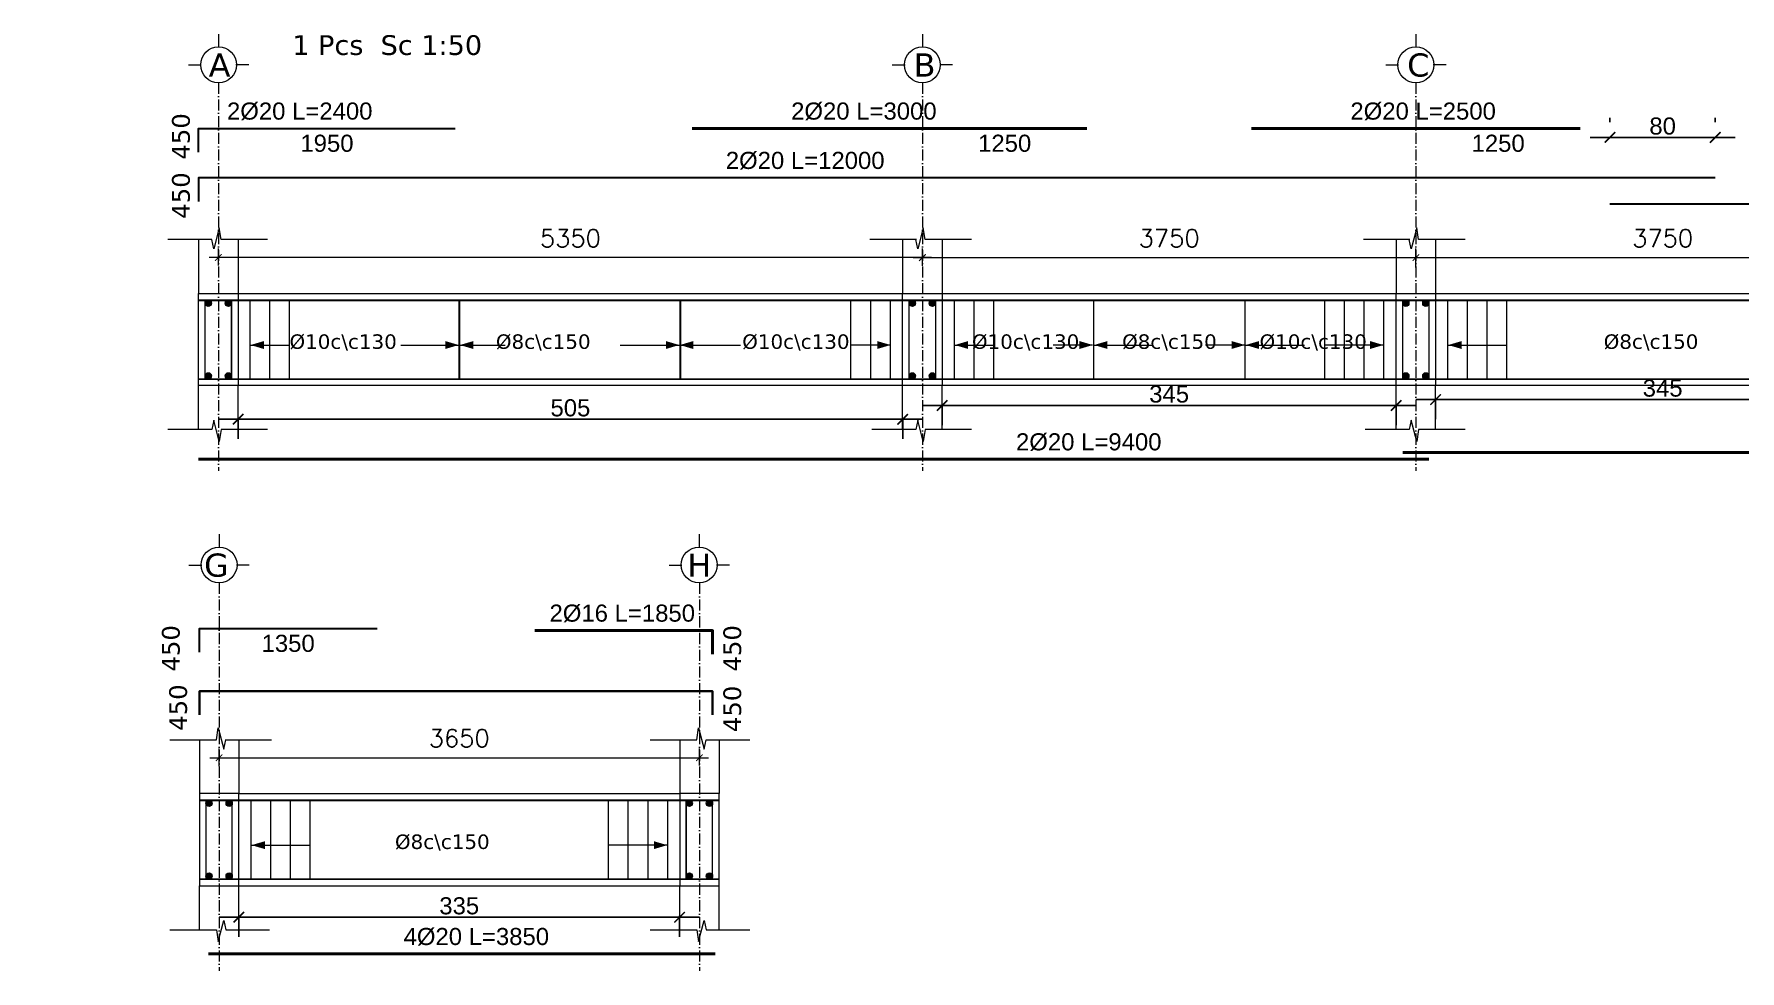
# Model space of a CAD drawing. Header units: inches. Extents: x -26151 to 62940, y -10194 to 246332.
# Drawn here: x -26151 to -24855, y 120388 to 121101 of the extents above; entities that cross this region are included whole.
import ezdxf

# ---------------------------------------------------------------- set-up
doc = ezdxf.new("R2010")
doc.units = ezdxf.units.IN
doc.header["$LTSCALE"] = 0.7
doc.header["$MEASUREMENT"] = 0
doc.linetypes.add('ACAD_ISO10W100', pattern=[18, 12, -3, 0, -3])
doc.layers.get('0').update_dxf_attribs({"lineweight": 13})
doc.layers.get('Defpoints').update_dxf_attribs({"lineweight": 5})
for name, color, linetype, lineweight in [('axis', 254, 'ACAD_ISO10W100', 9), ('BEAM FRAME', 5, 'Continuous', 18), ('COLUMN', 4, 'Continuous', 20), ('elevline', 30, 'Continuous', 20), ('FRAME 070', 5, 'Continuous', 60), ('hach', 9, 'Continuous', 9), ('hatch', 9, 'Continuous', 9), ('renforcment', 141, 'Continuous', 40), ('tex', 3, 'Continuous', 25), ('TEXT', 3, 'Continuous', 25), ('top rein. extension', 50, 'Continuous', 20), ('top renforcment', 7, 'Continuous', 40)]:
    doc.layers.add(name, color=color, linetype=linetype, lineweight=lineweight)
doc.styles.add('100', font='romans.shx', dxfattribs={"height": 13.5})
doc.styles.add('romanc', font='verdana.ttf', dxfattribs={"height": 250})
doc.styles.get("Standard").update_dxf_attribs({"font": 'arial.ttf', "height": 13})
doc.dimstyles.new('100', dxfattribs={"dimtxt": 13.5, "dimasz": 5, "dimexe": 7, "dimexo": 7, "dimgap": 8, "dimtad": 1, "dimdec": 0, "dimlfac": 10, "dimzin": 4, "dimdsep": 46, "dimtxsty": '100', "dimblk": 'ARCHTICK', "dimcen": 0.09, "dimdle": 7, "dimclrd": 1, "dimclre": 8, "dimclrt": 2, "dimadec": 0, "dimazin": 1, "dimtfac": 1, "dimtdec": 0, "dimtix": 1, "dimtofl": 0, "dimtmove": 0, "dimatfit": 3, "dimldrblk": 'ARCHTICK', "dimfxl": 0, "dimtolj": 1, "dimtzin": 0, "dimlwd": -1, "dimlwe": -1, "dimarcsym": 0})
doc.dimstyles.get("Standard").update_dxf_attribs({"dimtxt": 13, "dimasz": 5, "dimexe": 0.18, "dimexo": 0.0625, "dimgap": 6, "dimtad": 1, "dimdec": 0, "dimlfac": 10, "dimzin": 0, "dimdsep": 46, "dimtxsty": 'Standard', "dimblk": 'ARCHTICK', "dimcen": 0.09, "dimse1": 1, "dimse2": 1, "dimclrd": 1, "dimclre": 7, "dimclrt": 3, "dimadec": 0, "dimazin": 0, "dimtfac": 1, "dimtdec": 0, "dimtix": 1, "dimtofl": 0, "dimtmove": 0, "dimatfit": 3, "dimldrblk": 'ARCHTICK', "dimfxl": 0, "dimtolj": 1, "dimtzin": 0, "dimarcsym": 0})
doc.dimstyles.new('STANDARD$0', dxfattribs={"dimscale": 0, "dimtxt": 50, "dimasz": 8, "dimexe": 15, "dimexo": 0.0625, "dimgap": 2, "dimtad": 1, "dimdec": 0, "dimzin": 0, "dimdsep": 46, "dimtxsty": 'Standard', "dimblk1": 'ARCHTICK', "dimblk2": 'ARCHTICK', "dimsah": 1, "dimcen": 0.09, "dimdle": 15, "dimclrd": 3, "dimclre": 3, "dimclrt": 3, "dimazin": 0, "dimtfac": 1, "dimtdec": 0, "dimtofl": 0, "dimtmove": 1, "dimatfit": 3, "dimldrblk": 'ARCHTICK', "dimfxl": 0, "dimtolj": 1, "dimtzin": 0, "dimarcsym": 0})

# ---------------------------------------------------------------- blocks, each defined once
blk = doc.blocks.new('*D1698')
at = {"layer": 'Defpoints', "color": 0, "lineweight": 30, "transparency": 16777216}
for p in [(-25711.2, 120981.3, -167.8), (-24511.2, 120991.3), (-24511.2, 120981.3, 33.7)]:
    blk.add_point(p, dxfattribs=at)
at = {"layer": 'TEXT', "color": 3, "transparency": 16777216, "insert": (-25565.3, 121004.3), "char_height": 13, "attachment_point": 5}
blk.add_mtext('\\A1;2%%C20 L=12000', dxfattribs=at)
blk = doc.blocks.new('_ArchTick')
at = {"color": 0, "linetype": 'ByBlock', "lineweight": 0, "const_width": 0.15}
blk.add_lwpolyline([(-0.5, -0.5), (0.5, 0.5)], dxfattribs=at)
blk = doc.blocks.new('*D1699')
at = {"color": 1, "transparency": 16777216}
blk.add_line((-25469.2, 120930.7), (-26018.2, 120930.7), dxfattribs=at)
at = {"color": 8, "transparency": 16777216}
for p, q in [((-26011.2, 120924.7), (-26011.2, 120937.7)), ((-25476.2, 120924.3), (-25476.2, 120937.7))]:
    blk.add_line(p, q, dxfattribs=at)
at = {"layer": 'Defpoints', "color": 0, "lineweight": 30, "transparency": 16777216}
for p in [(-26011.2, 120930.7), (-26011.2, 120917.7), (-25476.2, 120917.3)]:
    blk.add_point(p, dxfattribs=at)
at = {"color": 1, "transparency": 16777216, "xscale": 5, "yscale": 5, "zscale": 5, "rotation": 180}
blk.add_blockref('_ArchTick', (-26011.2, 120930.7), dxfattribs=at)
at = {"color": 1, "transparency": 16777216, "xscale": 5, "yscale": 5, "zscale": 5}
blk.add_blockref('_ArchTick', (-25476.2, 120930.7), dxfattribs=at)
at = {"color": 2, "lineweight": 30, "transparency": 16777216, "insert": (-25743.7, 120945.4), "char_height": 13.5, "attachment_point": 5, "style": '100'}
blk.add_mtext('\\A1;5350', dxfattribs=at)
blk = doc.blocks.new('*D1700')
at = {"color": 1, "transparency": 16777216}
blk.add_line((-25108.2, 120930.7), (-24719.2, 120930.7), dxfattribs=at)
at = {"color": 8, "transparency": 16777216}
for p, q in [((-25101.2, 120924.1), (-25101.2, 120937.7)), ((-24726.2, 120921.8), (-24726.2, 120937.7))]:
    blk.add_line(p, q, dxfattribs=at)
at = {"layer": 'Defpoints', "color": 0, "lineweight": 30, "transparency": 16777216}
for p in [(-24726.2, 120930.7), (-25101.2, 120917.1), (-24726.2, 120914.8)]:
    blk.add_point(p, dxfattribs=at)
at = {"color": 1, "transparency": 16777216, "xscale": 5, "yscale": 5, "zscale": 5, "rotation": 180}
blk.add_blockref('_ArchTick', (-25101.2, 120930.7), dxfattribs=at)
at = {"color": 1, "transparency": 16777216, "xscale": 5, "yscale": 5, "zscale": 5}
blk.add_blockref('_ArchTick', (-24726.2, 120930.7), dxfattribs=at)
at = {"color": 2, "lineweight": 30, "transparency": 16777216, "insert": (-24913.7, 120945.4), "char_height": 13.5, "attachment_point": 5, "style": '100'}
blk.add_mtext('\\A1;3750', dxfattribs=at)
blk = doc.blocks.new('*D1701')
at = {"layer": 'Defpoints', "color": 0, "lineweight": 30, "transparency": 16777216}
for p in [(-25111.2, 120782.5, -37100.9), (-25111.2, 120782.5), (-24316.2, 120782.5, -13652.7)]:
    blk.add_point(p, dxfattribs=at)
at = {"layer": 'TEXT', "color": 3, "transparency": 16777216, "insert": (-24573.9, 120795.5), "char_height": 13, "attachment_point": 5}
blk.add_mtext('\\A1;4%%C20 L=8050', dxfattribs=at)
blk = doc.blocks.new('*D1702')
at = {"layer": 'Defpoints', "color": 0, "lineweight": 30, "transparency": 16777216}
for p in [(-26026.2, 120777.4, -37100.9), (-26026.2, 120777.4), (-25091.2, 120777.4, -13652.7)]:
    blk.add_point(p, dxfattribs=at)
at = {"layer": 'TEXT', "color": 3, "transparency": 16777216, "insert": (-25349.8, 120790.4), "char_height": 13, "attachment_point": 5}
blk.add_mtext('\\A1;2%%C20 L=9400', dxfattribs=at)
blk = doc.blocks.new('*D1703')
at = {"color": 1, "transparency": 16777216}
blk.add_line((-25483.2, 120930.7), (-25094.2, 120930.7), dxfattribs=at)
at = {"color": 8, "transparency": 16777216}
for p, q in [((-25476.2, 120924.3), (-25476.2, 120937.7)), ((-25101.2, 120923.1), (-25101.2, 120937.7))]:
    blk.add_line(p, q, dxfattribs=at)
at = {"layer": 'Defpoints', "color": 0, "lineweight": 30, "transparency": 16777216}
for p in [(-25101.2, 120930.7), (-25476.2, 120917.3), (-25101.2, 120916.1)]:
    blk.add_point(p, dxfattribs=at)
at = {"color": 1, "transparency": 16777216, "xscale": 5, "yscale": 5, "zscale": 5, "rotation": 180}
blk.add_blockref('_ArchTick', (-25476.2, 120930.7), dxfattribs=at)
at = {"color": 1, "transparency": 16777216, "xscale": 5, "yscale": 5, "zscale": 5}
blk.add_blockref('_ArchTick', (-25101.2, 120930.7), dxfattribs=at)
at = {"color": 2, "lineweight": 30, "transparency": 16777216, "insert": (-25288.7, 120945.4), "char_height": 13.5, "attachment_point": 5, "style": '100'}
blk.add_mtext('\\A1;3750', dxfattribs=at)
blk = doc.blocks.new('*D1704')
at = {"layer": 'Defpoints', "color": 0, "lineweight": 30, "transparency": 16777216}
for p in [(-25226.2, 121028.8, -203.1), (-25226.2, 121028.8), (-24976.2, 121028.8, -189.9)]:
    blk.add_point(p, dxfattribs=at)
at = {"layer": 'TEXT', "color": 3, "transparency": 16777216, "insert": (-25095.7, 121041.8), "char_height": 13, "attachment_point": 5}
blk.add_mtext('\\A1;2%%C20 L=2500', dxfattribs=at)
blk = doc.blocks.new('*D1705')
at = {"layer": 'Defpoints', "color": 0, "lineweight": 30, "transparency": 16777216}
for p in [(-25101.2, 121027.2), (-24976.2, 121027.2), (-24976.2, 121004.9)]:
    blk.add_point(p, dxfattribs=at)
at = {"layer": 'TEXT', "color": 3, "transparency": 16777216, "insert": (-25038.7, 121017.5), "char_height": 13, "attachment_point": 5}
blk.add_mtext('\\A1;1250', dxfattribs=at)
blk = doc.blocks.new('*D1710')
at = {"layer": 'Defpoints', "color": 0, "lineweight": 30, "transparency": 16777216}
for p in [(-25651.2, 121028.8, -203.1), (-25651.2, 121028.8), (-25351.2, 121028.8, -189.9)]:
    blk.add_point(p, dxfattribs=at)
at = {"layer": 'TEXT', "color": 3, "transparency": 16777216, "insert": (-25520.7, 121041.8), "char_height": 13, "attachment_point": 5}
blk.add_mtext('\\A1;2%%C20 L=3000', dxfattribs=at)
blk = doc.blocks.new('*D1711')
at = {"layer": 'Defpoints', "color": 0, "lineweight": 30, "transparency": 16777216}
for p in [(-25476.2, 121027.2), (-25351.2, 121027.2), (-25351.2, 121004.9)]:
    blk.add_point(p, dxfattribs=at)
at = {"layer": 'TEXT', "color": 3, "transparency": 16777216, "insert": (-25413.7, 121017.5), "char_height": 13, "attachment_point": 5}
blk.add_mtext('\\A1;1250', dxfattribs=at)
blk = doc.blocks.new('*D1712')
at = {"layer": 'Defpoints', "color": 0, "lineweight": 30, "transparency": 16777216}
for p in [(-26151.2, 121028.8, -203.1), (-26151.2, 121028.8), (-25831.2, 121028.8, -189.9)]:
    blk.add_point(p, dxfattribs=at)
at = {"layer": 'TEXT', "color": 3, "transparency": 16777216, "insert": (-25949.4, 121041.8), "char_height": 13, "attachment_point": 5}
blk.add_mtext('\\A1;2%%C20 L=2400', dxfattribs=at)
blk = doc.blocks.new('*D1713')
at = {"layer": 'Defpoints', "color": 0, "lineweight": 30, "transparency": 16777216}
for p in [(-26026.2, 121027.2), (-25831.2, 121027.2), (-25831.2, 121004.9)]:
    blk.add_point(p, dxfattribs=at)
at = {"layer": 'TEXT', "color": 3, "transparency": 16777216, "insert": (-25928.7, 121017.5), "char_height": 13, "attachment_point": 5}
blk.add_mtext('\\A1;1950', dxfattribs=at)
blk = doc.blocks.new('*D1720')
at = {"layer": 'Defpoints', "color": 0, "linetype": 'ByBlock', "lineweight": 30, "transparency": 16777216}
for p in [(-25086.2, 120833.4), (-24741.2, 120833.4), (-25086.2, 120822.8)]:
    blk.add_point(p, dxfattribs=at)
at = {"layer": 'hach', "color": 3, "lineweight": -2, "transparency": 16777216}
for p, q in [((-25086.2, 120823.8), (-25086.2, 120807.8)), ((-24741.2, 120823.8), (-24741.2, 120807.8)), ((-24726.2, 120822.8), (-25101.2, 120822.8))]:
    blk.add_line(p, q, dxfattribs=at)
at = {"layer": 'hach', "color": 3, "linetype": 'ByBlock', "lineweight": -2, "transparency": 16777216, "xscale": 8, "yscale": 8, "zscale": 8, "rotation": 180}
blk.add_blockref('_ArchTick', (-25086.2, 120822.8), dxfattribs=at)
at = {"layer": 'hach', "color": 3, "linetype": 'ByBlock', "lineweight": -2, "transparency": 16777216, "xscale": 8, "yscale": 8, "zscale": 8}
blk.add_blockref('_ArchTick', (-24741.2, 120822.8), dxfattribs=at)
at = {"layer": 'hach', "color": 3, "linetype": 'ByBlock', "lineweight": 30, "transparency": 16777216, "insert": (-24913.7, 120831.4), "char_height": 13, "attachment_point": 5}
blk.add_mtext('\\A1;345', dxfattribs=at)
blk = doc.blocks.new('*D1721')
at = {"layer": 'Defpoints', "color": 0, "linetype": 'ByBlock', "lineweight": 30, "transparency": 16777216}
for p in [(-25461.2, 120833.4), (-25116.2, 120833.4), (-25461.2, 120818.3)]:
    blk.add_point(p, dxfattribs=at)
at = {"layer": 'hach', "color": 3, "lineweight": -2, "transparency": 16777216}
for p, q in [((-25101.2, 120818.3), (-25476.2, 120818.3)), ((-25461.2, 120819.3), (-25461.2, 120803.3)), ((-25116.2, 120819.3), (-25116.2, 120803.3))]:
    blk.add_line(p, q, dxfattribs=at)
at = {"layer": 'hach', "color": 3, "linetype": 'ByBlock', "lineweight": -2, "transparency": 16777216, "xscale": 8, "yscale": 8, "zscale": 8, "rotation": 180}
blk.add_blockref('_ArchTick', (-25461.2, 120818.3), dxfattribs=at)
at = {"layer": 'hach', "color": 3, "linetype": 'ByBlock', "lineweight": -2, "transparency": 16777216, "xscale": 8, "yscale": 8, "zscale": 8}
blk.add_blockref('_ArchTick', (-25116.2, 120818.3), dxfattribs=at)
at = {"layer": 'hach', "color": 3, "linetype": 'ByBlock', "lineweight": 30, "transparency": 16777216, "insert": (-25288.7, 120826.9), "char_height": 13, "attachment_point": 5}
blk.add_mtext('\\A1;345', dxfattribs=at)
blk = doc.blocks.new('*D1722')
at = {"layer": 'Defpoints', "color": 0, "linetype": 'ByBlock', "lineweight": 30, "transparency": 16777216}
for p in [(-25996.2, 120833.4), (-25491.2, 120833.4), (-25996.2, 120807.8)]:
    blk.add_point(p, dxfattribs=at)
at = {"layer": 'hach', "color": 3, "lineweight": -2, "transparency": 16777216}
for p, q in [((-25476.2, 120807.8), (-26011.2, 120807.8)), ((-25996.2, 120808.8), (-25996.2, 120792.8)), ((-25491.2, 120808.8), (-25491.2, 120792.8))]:
    blk.add_line(p, q, dxfattribs=at)
at = {"layer": 'hach', "color": 3, "linetype": 'ByBlock', "lineweight": -2, "transparency": 16777216, "xscale": 8, "yscale": 8, "zscale": 8, "rotation": 180}
blk.add_blockref('_ArchTick', (-25996.2, 120807.8), dxfattribs=at)
at = {"layer": 'hach', "color": 3, "linetype": 'ByBlock', "lineweight": -2, "transparency": 16777216, "xscale": 8, "yscale": 8, "zscale": 8}
blk.add_blockref('_ArchTick', (-25491.2, 120807.8), dxfattribs=at)
at = {"layer": 'hach', "color": 3, "linetype": 'ByBlock', "lineweight": 30, "transparency": 16777216, "insert": (-25743.7, 120816.4), "char_height": 13, "attachment_point": 5}
blk.add_mtext('\\A1;505', dxfattribs=at)
blk = doc.blocks.new('*D1723')
at = {"layer": 'Defpoints', "color": 0, "linetype": 'ByBlock', "lineweight": 30, "transparency": 16777216}
for p in [(-24873.7, 121022), (-24953.7, 120991.3, -217.9), (-24873.7, 120991.3, -217.9)]:
    blk.add_point(p, dxfattribs=at)
at = {"layer": 'hach', "color": 3, "lineweight": -2, "transparency": 16777216}
for p, q in [((-24953.7, 121033.7), (-24953.7, 121037)), ((-24873.7, 121033.7), (-24873.7, 121037)), ((-24968.7, 121022), (-24858.7, 121022))]:
    blk.add_line(p, q, dxfattribs=at)
at = {"layer": 'hach', "color": 3, "linetype": 'ByBlock', "lineweight": -2, "transparency": 16777216, "xscale": 8, "yscale": 8, "zscale": 8, "rotation": 180}
blk.add_blockref('_ArchTick', (-24953.7, 121022), dxfattribs=at)
at = {"layer": 'hach', "color": 3, "linetype": 'ByBlock', "lineweight": -2, "transparency": 16777216, "xscale": 8, "yscale": 8, "zscale": 8}
blk.add_blockref('_ArchTick', (-24873.7, 121022), dxfattribs=at)
at = {"layer": 'hach', "color": 3, "linetype": 'ByBlock', "lineweight": 30, "transparency": 16777216, "insert": (-24913.7, 121030.6), "char_height": 13, "attachment_point": 5}
blk.add_mtext('\\A1;80', dxfattribs=at)
blk = doc.blocks.new('*D1714')
at = {"layer": 'Defpoints', "color": 0, "lineweight": 30, "transparency": 16777216}
for p in [(-24910.4, 120971.3, 24.9), (-24910.4, 120971.3), (-24193.5, 120971.3, -167.8)]:
    blk.add_point(p, dxfattribs=at)
at = {"layer": 'TEXT', "color": 3, "transparency": 16777216, "insert": (-24601, 120984.3), "char_height": 13, "attachment_point": 5}
blk.add_mtext('\\A1;2%%C20 L=7170', dxfattribs=at)
blk = doc.blocks.new('*D1715')
at = {"color": 8, "transparency": 16777216}
for p, q in [((-26010.7, 120544.2), (-26010.7, 120557.5)), ((-25645.7, 120544.5), (-25645.7, 120557.5))]:
    blk.add_line(p, q, dxfattribs=at)
at = {"color": 1, "transparency": 16777216}
blk.add_line((-26017.7, 120550.5), (-25638.7, 120550.5), dxfattribs=at)
at = {"layer": 'Defpoints', "color": 0, "lineweight": 30, "transparency": 16777216}
for p in [(-25645.7, 120550.5), (-26010.7, 120537.2), (-25645.7, 120537.5)]:
    blk.add_point(p, dxfattribs=at)
at = {"color": 1, "transparency": 16777216, "xscale": 5, "yscale": 5, "zscale": 5, "rotation": 180}
blk.add_blockref('_ArchTick', (-26010.7, 120550.5), dxfattribs=at)
at = {"color": 1, "transparency": 16777216, "xscale": 5, "yscale": 5, "zscale": 5}
blk.add_blockref('_ArchTick', (-25645.7, 120550.5), dxfattribs=at)
at = {"color": 2, "lineweight": 30, "transparency": 16777216, "insert": (-25828.2, 120565.3), "char_height": 13.5, "attachment_point": 5, "style": '100'}
blk.add_mtext('\\A1;3650', dxfattribs=at)
blk = doc.blocks.new('*D1716')
at = {"layer": 'Defpoints', "color": 0, "lineweight": 30, "transparency": 16777216}
for p in [(-26025.7, 120648.7), (-25890.7, 120647.1, 217.9), (-25890.7, 120624.7)]:
    blk.add_point(p, dxfattribs=at)
at = {"layer": 'TEXT', "color": 3, "transparency": 16777216, "insert": (-25958.2, 120637.4), "char_height": 13, "attachment_point": 5}
blk.add_mtext('\\A1;1350', dxfattribs=at)
blk = doc.blocks.new('*D1717')
at = {"layer": 'Defpoints', "color": 0, "lineweight": 30, "transparency": 16777216}
for p in [(-26018.7, 120401.4, -13652.7), (-25633.7, 120401.4, -36883), (-25633.7, 120401.4)]:
    blk.add_point(p, dxfattribs=at)
at = {"layer": 'TEXT', "color": 3, "transparency": 16777216, "insert": (-25815.2, 120414.4), "char_height": 13, "attachment_point": 5}
blk.add_mtext('\\A1;4%%C20 L=3850', dxfattribs=at)
blk = doc.blocks.new('*D1718')
at = {"layer": 'Defpoints', "color": 0, "lineweight": 30, "transparency": 16777216}
for p in [(-25770.7, 120647.2, -199.4), (-25770.7, 120647.2), (-25585.7, 120647.2, -0.6)]:
    blk.add_point(p, dxfattribs=at)
at = {"layer": 'TEXT', "color": 3, "transparency": 16777216, "insert": (-25704.3, 120660.2), "char_height": 13, "attachment_point": 5}
blk.add_mtext('\\A1;2%%C16 L=1850', dxfattribs=at)
blk = doc.blocks.new('*D1724')
at = {"layer": 'Defpoints', "color": 0, "linetype": 'ByBlock', "lineweight": 30, "transparency": 16777216}
for p in [(-25995.7, 120453.2), (-25660.7, 120453.2), (-25995.7, 120429.3)]:
    blk.add_point(p, dxfattribs=at)
at = {"layer": 'hach', "color": 3, "lineweight": -2, "transparency": 16777216}
for p, q in [((-25645.7, 120429.3), (-26010.7, 120429.3)), ((-25995.7, 120430.3), (-25995.7, 120414.3)), ((-25660.7, 120430.3), (-25660.7, 120414.3))]:
    blk.add_line(p, q, dxfattribs=at)
at = {"layer": 'hach', "color": 3, "linetype": 'ByBlock', "lineweight": -2, "transparency": 16777216, "xscale": 8, "yscale": 8, "zscale": 8, "rotation": 180}
blk.add_blockref('_ArchTick', (-25995.7, 120429.3), dxfattribs=at)
at = {"layer": 'hach', "color": 3, "linetype": 'ByBlock', "lineweight": -2, "transparency": 16777216, "xscale": 8, "yscale": 8, "zscale": 8}
blk.add_blockref('_ArchTick', (-25660.7, 120429.3), dxfattribs=at)
at = {"layer": 'hach', "color": 3, "linetype": 'ByBlock', "lineweight": 30, "transparency": 16777216, "insert": (-25828.2, 120437.9), "char_height": 13, "attachment_point": 5}
blk.add_mtext('\\A1;335', dxfattribs=at)

msp = doc.modelspace()

# ---------------------------------------------------------------- hatches: boundary and pattern name
at = {"layer": 'elevline'}
for points in [[(-26016.49, 120896, 1), (-26021.25, 120896, 1)], [(-26006, 120896, -1), (-26001.25, 120896, -1)], [(-25481.49, 120896, 1), (-25486.25, 120896, 1)], [(-25471, 120896, -1), (-25466.25, 120896, -1)], [(-25106.49, 120896, 1), (-25111.25, 120896, 1)], [(-25096, 120896, -1), (-25091.25, 120896, -1)], [(-26016.49, 120840.76, -1), (-26021.25, 120840.76, -1)], [(-26006, 120840.76, 1), (-26001.25, 120840.76, 1)], [(-25481.49, 120840.76, -1), (-25486.25, 120840.76, -1)], [(-25471, 120840.76, 1), (-25466.25, 120840.76, 1)], [(-25106.49, 120840.76, -1), (-25111.25, 120840.76, -1)], [(-25096, 120840.76, 1), (-25091.25, 120840.76, 1)], [(-26015.9, 120515.86, 1), (-26020.66, 120515.86, 1)], [(-26005.42, 120515.86, -1), (-26000.66, 120515.86, -1)], [(-25650.9, 120515.86, 1), (-25655.66, 120515.86, 1)], [(-25640.42, 120515.86, -1), (-25635.66, 120515.86, -1)], [(-26015.9, 120460.61, -1), (-26020.66, 120460.61, -1)], [(-26005.42, 120460.61, 1), (-26000.66, 120460.61, 1)], [(-25650.9, 120460.61, -1), (-25655.66, 120460.61, -1)], [(-25640.42, 120460.61, 1), (-25635.66, 120460.61, 1)]]:
    msp.add_hatch(color=256, dxfattribs=at).paths.add_polyline_path(points)

# ---------------------------------------------------------------- linework, layer by layer
at = {"layer": 'axis'}
for p, q in [((-26011.25, 121063.57, -217.91), (-26011.25, 120768.64, -217.91)), ((-25476.25, 121063.57, -217.91), (-25476.25, 120768.64, -217.91)), ((-25101.25, 121063.57, -217.91), (-25101.25, 120768.64, -217.91)), ((-26010.66, 120683.43), (-26010.66, 120388.5)), ((-25645.66, 120683.43), (-25645.66, 120388.5))]:
    msp.add_line(p, q, dxfattribs=at)
at = {"layer": 'BEAM FRAME'}
for points in [[(-26026.25, 120903.38), (-24311.25, 120903.38)], [(-24311.25, 120833.38), (-26026.25, 120833.38)]]:
    msp.add_lwpolyline(points, dxfattribs=at)
at = {"layer": 'COLUMN', "lineweight": 20}
for p, q in [((-26026.25, 120944.3), (-26026.25, 120903.38)), ((-25996.25, 120944.3), (-25996.25, 120903.38)), ((-25491.25, 120944.3), (-25491.25, 120903.38)), ((-25461.25, 120944.3), (-25461.25, 120903.38)), ((-25116.25, 120944.3), (-25116.25, 120903.38)), ((-25086.25, 120944.3), (-25086.25, 120903.38)), ((-26026.25, 120799.95), (-26026.25, 120833.38)), ((-25996.25, 120799.95), (-25996.25, 120833.38)), ((-25491.25, 120799.95), (-25491.25, 120833.38)), ((-25461.25, 120799.95), (-25461.25, 120833.38)), ((-25116.25, 120799.95), (-25116.25, 120833.38)), ((-25086.25, 120799.95), (-25086.25, 120833.38)), ((-26025.66, 120564.16, 217.91), (-26025.66, 120523.24, 217.91)), ((-25995.66, 120564.16, 217.91), (-25995.66, 120523.24, 217.91)), ((-25660.66, 120564.16, 217.91), (-25660.66, 120523.24, 217.91)), ((-25630.66, 120564.16, 217.91), (-25630.66, 120523.24, 217.91)), ((-26025.66, 120419.81, 217.91), (-26025.66, 120453.24, 217.91)), ((-25995.66, 120419.81, 217.91), (-25995.66, 120453.24, 217.91)), ((-25660.66, 120419.81, 217.91), (-25660.66, 120453.24, 217.91)), ((-25630.66, 120419.81, 217.91), (-25630.66, 120453.24, 217.91))]:
    msp.add_line(p, q, dxfattribs=at)
at = {"layer": 'elevline'}
for p, q in [((-26001.21, 120838.38, -217.91), (-26001.21, 120898.38, -217.91)), ((-25987.14, 120838.38, -217.91), (-25987.14, 120898.38, -217.91)), ((-25972.18, 120838.38, -217.91), (-25972.18, 120898.38, -217.91)), ((-25957.18, 120838.38, -217.91), (-25957.18, 120898.38, -217.91)), ((-25530.52, 120838.38, -217.91), (-25530.52, 120898.38, -217.91)), ((-25515.52, 120838.38, -217.91), (-25515.52, 120898.38, -217.91)), ((-25500.56, 120838.38, -217.91), (-25500.56, 120898.38, -217.91)), ((-25451.94, 120838.38, -217.91), (-25451.94, 120898.38, -217.91)), ((-25436.98, 120838.38, -217.91), (-25436.98, 120898.38, -217.91)), ((-25421.98, 120838.38, -217.91), (-25421.98, 120898.38, -217.91)), ((-25170.52, 120838.38, -217.91), (-25170.52, 120898.38, -217.91)), ((-25155.52, 120838.38, -217.91), (-25155.52, 120898.38, -217.91)), ((-25140.52, 120838.38, -217.91), (-25140.52, 120898.38, -217.91)), ((-25125.56, 120838.38, -217.91), (-25125.56, 120898.38, -217.91)), ((-25076.94, 120838.38, -217.91), (-25076.94, 120898.38, -217.91)), ((-25061.98, 120838.38, -217.91), (-25061.98, 120898.38, -217.91)), ((-25046.98, 120838.38, -217.91), (-25046.98, 120898.38, -217.91)), ((-25031.98, 120838.38, -217.91), (-25031.98, 120898.38, -217.91)), ((-25986.35, 120458.24), (-25986.35, 120518.24)), ((-25971.39, 120458.24), (-25971.39, 120518.24)), ((-25956.39, 120458.24), (-25956.39, 120518.24)), ((-25941.39, 120458.24), (-25941.39, 120518.24)), ((-25714.73, 120458.24), (-25714.73, 120518.24)), ((-25699.73, 120458.24), (-25699.73, 120518.24)), ((-25684.73, 120458.24), (-25684.73, 120518.24)), ((-25669.77, 120458.24), (-25669.77, 120518.24)), ((-25655.7, 120458.24), (-25655.7, 120518.24))]:
    msp.add_line(p, q, dxfattribs=at)
for centre in [(-26018.87, 120896, -217.91), (-26003.63, 120896, -217.91), (-25483.87, 120896, -217.91), (-25468.63, 120896, -217.91), (-25108.87, 120896, -217.91), (-25093.63, 120896, -217.91), (-26018.87, 120840.76, -217.91), (-26003.63, 120840.76, -217.91), (-25483.87, 120840.76, -217.91), (-25468.63, 120840.76, -217.91), (-25108.87, 120840.76, -217.91), (-25093.63, 120840.76, -217.91), (-26018.28, 120515.86), (-26003.04, 120515.86), (-25653.28, 120515.86), (-25638.04, 120515.86), (-26018.28, 120460.61), (-26003.04, 120460.61), (-25653.28, 120460.61), (-25638.04, 120460.61)]:
    msp.add_circle(centre, 2.38, dxfattribs=at)
at = {"layer": 'FRAME 070', "lineweight": 20}
for p, q in [((-26010.56, 120953.3), (-26014.75, 120937.23)), ((-26009.21, 120944.3), (-26010.56, 120953.3)), ((-25475.56, 120953.3), (-25479.75, 120937.23)), ((-25474.21, 120944.3), (-25475.56, 120953.3)), ((-25100.56, 120953.3), (-25104.75, 120937.23)), ((-25099.21, 120944.3), (-25100.56, 120953.3)), ((-26016.25, 120944.3), (-26049.64, 120944.3)), ((-26014.75, 120937.23), (-26016.25, 120944.3)), ((-25973.86, 120944.3), (-26009.21, 120944.3)), ((-25480.78, 120944.3), (-25516.13, 120944.3)), ((-25479.75, 120937.23), (-25481.25, 120944.3)), ((-25438.86, 120944.3), (-25474.21, 120944.3)), ((-25105.78, 120944.3), (-25141.13, 120944.3)), ((-25104.75, 120937.23), (-25106.25, 120944.3)), ((-25063.86, 120944.3), (-25099.21, 120944.3)), ((-26016.25, 120799.95), (-26049.64, 120799.95)), ((-26014.75, 120807.03), (-26016.25, 120799.95)), ((-26010.56, 120790.95), (-26014.75, 120807.03)), ((-26009.21, 120799.95), (-26010.56, 120790.95)), ((-25973.86, 120799.95), (-26009.21, 120799.95)), ((-25481.25, 120799.95), (-25514.64, 120799.95)), ((-25479.75, 120807.03), (-25481.25, 120799.95)), ((-25475.56, 120790.95), (-25479.75, 120807.03)), ((-25474.21, 120799.95), (-25475.56, 120790.95)), ((-25438.86, 120799.95), (-25474.21, 120799.95)), ((-25106.25, 120799.95), (-25139.64, 120799.95)), ((-25104.75, 120807.03), (-25106.25, 120799.95)), ((-25100.56, 120790.95), (-25104.75, 120807.03)), ((-25099.21, 120799.95), (-25100.56, 120790.95)), ((-25063.86, 120799.95), (-25099.21, 120799.95)), ((-26012.69, 120564.16, 217.91), (-26011.34, 120573.16, 217.91)), ((-26011.34, 120573.16, 217.91), (-26007.16, 120557.09, 217.91)), ((-25647.69, 120564.16, 217.91), (-25646.34, 120573.16, 217.91)), ((-25646.34, 120573.16, 217.91), (-25642.16, 120557.09, 217.91)), ((-26048.05, 120564.16, 217.91), (-26012.69, 120564.16, 217.91)), ((-26007.16, 120557.09, 217.91), (-26005.65, 120564.16, 217.91)), ((-26006.13, 120564.16, 217.91), (-25970.77, 120564.16, 217.91)), ((-25683.05, 120564.16, 217.91), (-25647.69, 120564.16, 217.91)), ((-25642.16, 120557.09, 217.91), (-25640.65, 120564.16, 217.91)), ((-25640.65, 120564.16, 217.91), (-25607.26, 120564.16, 217.91)), ((-26011.34, 120410.81, 217.91), (-26007.16, 120426.89, 217.91)), ((-26007.16, 120426.89, 217.91), (-26005.65, 120419.81, 217.91)), ((-25646.34, 120410.81, 217.91), (-25642.16, 120426.89, 217.91)), ((-25642.16, 120426.89, 217.91), (-25640.65, 120419.81, 217.91)), ((-26048.05, 120419.81, 217.91), (-26012.69, 120419.81, 217.91)), ((-26012.69, 120419.81, 217.91), (-26011.34, 120410.81, 217.91)), ((-26005.65, 120419.81, 217.91), (-25972.26, 120419.81, 217.91)), ((-25683.05, 120419.81, 217.91), (-25647.69, 120419.81, 217.91)), ((-25647.69, 120419.81, 217.91), (-25646.34, 120410.81, 217.91)), ((-25640.65, 120419.81, 217.91), (-25607.26, 120419.81, 217.91))]:
    msp.add_line(p, q, dxfattribs=at)
at = {"layer": 'FRAME 070', "lineweight": 15, "elevation": -217.91}
for points in [[(-25996.25, 120833.38), (-26026.25, 120833.38), (-26026.25, 120903.38), (-25996.25, 120903.38)], [(-25461.25, 120833.38), (-25491.25, 120833.38), (-25491.25, 120903.38), (-25461.25, 120903.38)], [(-25086.25, 120833.38), (-25116.25, 120833.38), (-25116.25, 120903.38), (-25086.25, 120903.38)]]:
    msp.add_lwpolyline(points, close=True, dxfattribs=at)
at = {"layer": 'FRAME 070', "lineweight": 15}
for points in [[(-26025.66, 120453.24), (-25995.66, 120453.24), (-25995.66, 120523.24), (-26025.66, 120523.24)], [(-25660.66, 120453.24), (-25630.66, 120453.24), (-25630.66, 120523.24), (-25660.66, 120523.24)]]:
    msp.add_lwpolyline(points, close=True, dxfattribs=at)
at = {"layer": 'hach', "color": 1, "linetype": 'ByBlock'}
for p, q in [((-26026.25, 120991.25, -217.91), (-26026.25, 120987.46, -200.31)), ((-26026.25, 120991.25, -217.91), (-26026.25, 120973.25, -217.91)), ((-25996.25, 120898.38, -217.91), (-25996.25, 120838.38))]:
    msp.add_line(p, q, dxfattribs=at)
at = {"layer": 'hach', "color": 1, "linetype": 'ByBlock', "lineweight": 30}
for p, q in [((-25828.25, 120898.38, -217.91), (-25828.25, 120838.38)), ((-25660.25, 120898.38, -217.91), (-25660.25, 120838.38))]:
    msp.add_line(p, q, dxfattribs=at)
at = {"layer": 'hach', "color": 6, "linetype": 'ByBlock'}
for p, q in [((-25828.25, 120898.38, -217.91), (-25828.25, 120838.38)), ((-25461.25, 120898.38, -217.91), (-25461.25, 120838.38)), ((-25346.25, 120898.38, -217.91), (-25346.25, 120838.38)), ((-25231.25, 120898.38, -217.91), (-25231.25, 120838.38))]:
    msp.add_line(p, q, dxfattribs=at)
at = {"layer": 'hach', "color": 5, "linetype": 'ByBlock'}
for p, q in [((-25995.66, 120523.24, 217.91), (-25660.66, 120523.24, 217.91)), ((-25995.66, 120453.24, 217.91), (-25660.66, 120453.24, 217.91))]:
    msp.add_line(p, q, dxfattribs=at)
at = {"layer": 'hach', "color": 0, "linetype": 'ByBlock', "lineweight": 30, "elevation": -217.91}
for points in [[(-26026.25, 121010.81), (-26026.25, 121028.81), (-25831.25, 121028.81)], [(-24873.75, 120991.25), (-26026.25, 120991.25), (-26026.25, 120973.25)]]:
    msp.add_lwpolyline(points, dxfattribs=at)
at = {"layer": 'hach', "color": 1, "linetype": 'ByBlock'}
msp.add_lwpolyline([(-24311.25, 120971.25), (-24953.75, 120971.25)], dxfattribs=at)
at = {"layer": 'hach', "color": 0, "linetype": 'ByBlock', "lineweight": 30}
for points in [[(-24311.25, 120953.25), (-24311.25, 120971.25), (-24953.75, 120971.25)], [(-26025.66, 120630.67), (-26025.66, 120648.67), (-25890.66, 120648.67)]]:
    msp.add_lwpolyline(points, dxfattribs=at)
at = {"layer": 'hach', "color": 0, "linetype": 'ByBlock', "lineweight": 35}
msp.add_lwpolyline([(-25635.66, 120583.22), (-25635.66, 120601.11), (-26025.66, 120601.11), (-26025.66, 120583.11)], dxfattribs=at)
at = {"layer": 'hatch'}
for p, q in [((-26011.05, 121100.54, -217.91), (-26011.05, 121090.81, -217.91)), ((-25476.25, 121100.54, -217.91), (-25476.25, 121090.81, -217.91)), ((-25101.25, 121100.54, -217.91), (-25101.25, 121090.81, -217.91)), ((-26033.97, 121077.07, -217.91), (-26024.24, 121077.07, -217.91)), ((-25988.12, 121077.07, -217.91), (-25997.86, 121077.07, -217.91)), ((-25499.17, 121077.07, -217.91), (-25489.44, 121077.07, -217.91)), ((-25453.32, 121077.07, -217.91), (-25463.06, 121077.07, -217.91)), ((-25124.17, 121077.07, -217.91), (-25114.44, 121077.07, -217.91)), ((-25078.32, 121077.07, -217.91), (-25088.06, 121077.07, -217.91)), ((-26010.66, 120720.4), (-26010.66, 120710.67)), ((-25645.86, 120720.4), (-25645.86, 120710.67)), ((-26033.58, 120696.93), (-26023.85, 120696.93)), ((-25987.73, 120696.93), (-25997.47, 120696.93)), ((-25668.78, 120696.92), (-25659.05, 120696.92)), ((-25622.93, 120696.92), (-25632.67, 120696.92))]:
    msp.add_line(p, q, dxfattribs=at)
for centre in [(-26011.05, 121077.19, -217.91), (-25476.25, 121077.19, -217.91), (-25101.25, 121077.19, -217.91), (-26010.66, 120697.05), (-25645.86, 120697.05)]:
    msp.add_circle(centre, 13.62, dxfattribs=at)
at = {"layer": 'renforcment', "lineweight": 30}
msp.add_lwpolyline([(-26026.25, 120898.38), (-24311.25, 120898.38)], dxfattribs=at)
at = {"layer": 'renforcment', "lineweight": -2}
msp.add_lwpolyline([(-24311.25, 120838.38), (-26026.25, 120838.38)], dxfattribs=at)
at = {"layer": 'renforcment', "lineweight": 30, "elevation": 217.91}
msp.add_lwpolyline([(-26025.66, 120518.24), (-25630.66, 120518.24)], dxfattribs=at)
at = {"layer": 'renforcment', "lineweight": -2, "elevation": 217.91}
msp.add_lwpolyline([(-25630.66, 120458.24), (-26025.66, 120458.24)], dxfattribs=at)
at = {"layer": 'top rein. extension'}
for p, q in [((-25987.14, 120864.22, -217.91), (-25957.18, 120864.22, -217.91)), ((-25872.66, 120864.22, -217.91), (-25827.7, 120864.22, -217.91)), ((-25838.17, 120864.22, -217.91), (-25793.21, 120864.22, -217.91)), ((-25706.01, 120864.22, -217.91), (-25661.05, 120864.22, -217.91)), ((-25659.43, 120864.22, -217.91), (-25614.47, 120864.22, -217.91)), ((-25500.56, 120864.22, -217.91), (-25530.52, 120864.22, -217.91)), ((-25451.94, 120864.22, -217.91), (-25421.98, 120864.22, -217.91)), ((-25346.84, 120864.22, -217.91), (-25376.8, 120864.22, -217.91)), ((-25346.08, 120864.22, -217.91), (-25301.12, 120864.22, -217.91)), ((-25231.21, 120864.22, -217.91), (-25261.17, 120864.22, -217.91)), ((-25230.92, 120864.22, -217.91), (-25185.96, 120864.22, -217.91)), ((-25125.56, 120864.22, -217.91), (-25170.52, 120864.22, -217.91)), ((-25076.94, 120864.22, -217.91), (-25031.98, 120864.22, -217.91)), ((-25076.94, 120864.22, -217.91), (-25031.98, 120864.22, -217.91)), ((-25986.35, 120484.07), (-25941.39, 120484.07)), ((-25669.77, 120484.07), (-25714.73, 120484.07))]:
    msp.add_line(p, q, dxfattribs=at)
for points in [[(-25976.66, 120867.22, -217.91), (-25986.79, 120864.22, -217.91), (-25976.66, 120861.22, -217.91)], [(-25838.74, 120867.22, -217.91), (-25828.61, 120864.22, -217.91), (-25838.74, 120861.22, -217.91)], [(-25817.52, 120867.22, -217.91), (-25827.65, 120864.22, -217.91), (-25817.52, 120861.22, -217.91)], [(-25671.12, 120867.22, -217.91), (-25660.99, 120864.22, -217.91), (-25671.12, 120861.22, -217.91)], [(-25650.4, 120867.22, -217.91), (-25660.53, 120864.22, -217.91), (-25650.4, 120861.22, -217.91)], [(-25510.56, 120867.22, -217.91), (-25500.43, 120864.22, -217.91), (-25510.56, 120861.22, -217.91)], [(-25441.46, 120867.22, -217.91), (-25451.59, 120864.22, -217.91), (-25441.46, 120861.22, -217.91)], [(-25356.84, 120867.22, -217.91), (-25346.72, 120864.22, -217.91), (-25356.84, 120861.22, -217.91)], [(-25335.61, 120867.22, -217.91), (-25345.73, 120864.22, -217.91), (-25335.61, 120861.22, -217.91)], [(-25241.21, 120867.22, -217.91), (-25231.09, 120864.22, -217.91), (-25241.21, 120861.22, -217.91)], [(-25220.44, 120867.22, -217.91), (-25230.57, 120864.22, -217.91), (-25220.44, 120861.22, -217.91)], [(-25136.03, 120867.22, -217.91), (-25125.91, 120864.22, -217.91), (-25136.03, 120861.22, -217.91)], [(-25066.46, 120867.22, -217.91), (-25076.59, 120864.22, -217.91), (-25066.46, 120861.22, -217.91)], [(-25066.46, 120867.22, -217.91), (-25076.59, 120864.22, -217.91), (-25066.46, 120861.22, -217.91)], [(-25975.87, 120487.07), (-25986, 120484.07), (-25975.87, 120481.07)], [(-25680.24, 120487.07), (-25670.12, 120484.07), (-25680.24, 120481.07)]]:
    msp.add_solid(points, dxfattribs=at)
at = {"layer": 'top renforcment'}
for p, q in [((-26026.25, 120777.38, -217.91), (-25091.25, 120777.38, -217.91)), ((-25111.25, 120782.5, -217.91), (-24316.25, 120782.5, -217.91)), ((-25633.66, 120401.42, 217.91), (-26018.66, 120401.42))]:
    msp.add_line(p, q, dxfattribs=at)
at = {"layer": 'top renforcment', "elevation": -217.91}
for points in [[(-25651.25, 121028.81), (-25351.25, 121028.81)], [(-25226.25, 121028.81), (-24976.25, 121028.81)]]:
    msp.add_lwpolyline(points, dxfattribs=at)
at = {"layer": 'top renforcment', "lineweight": 15, "elevation": -217.91}
for points in [[(-26001.25, 120838.38), (-26021.25, 120838.38), (-26021.25, 120898.38), (-26001.25, 120898.38)], [(-25466.25, 120838.38), (-25486.25, 120838.38), (-25486.25, 120898.38), (-25466.25, 120898.38)], [(-25091.25, 120838.38), (-25111.25, 120838.38), (-25111.25, 120898.38), (-25091.25, 120898.38)]]:
    msp.add_lwpolyline(points, close=True, dxfattribs=at)
at = {"layer": 'top renforcment'}
msp.add_lwpolyline([(-25770.66, 120647.17), (-25635.66, 120647.17), (-25635.66, 120629.28)], dxfattribs=at)
at = {"layer": 'top renforcment', "lineweight": 15}
for points in [[(-26020.66, 120458.24), (-26000.66, 120458.24), (-26000.66, 120518.24), (-26020.66, 120518.24)], [(-25655.66, 120458.24), (-25635.66, 120458.24), (-25635.66, 120518.24), (-25655.66, 120518.24)]]:
    msp.add_lwpolyline(points, close=True, dxfattribs=at)

# ---------------------------------------------------------------- texts
at = {"layer": 'tex', "style": 'romanc'}
for s, p in [('%%C10c\\c130', (-25957.18, 120861.31, -217.91)), ('%%C8c\\c150', (-25800.32, 120861.31, -33654.09)), ('%%C10c\\c130', (-25613.13, 120861.31, -33654.09)), ('%%C10c\\c130', (-25438.56, 120861.31, -33654.09)), ('%%C8c\\c150', (-25324.47, 120861.31, -33654.09)), ('%%C10c\\c130', (-25220.02, 120861.31, -33654.09)), ('%%C8c\\c150', (-24958.48, 120861.31, -33654.09)), ('%%C8c\\c150', (-25877.03, 120481.17, -33436.19))]:
    msp.add_text(s, height=11, dxfattribs=at).set_placement(p)
at = {"layer": 'TEXT', "style": 'romanc'}
for s, height, p in [('1 Pcs  Sc 1:50 ', 15, (-25955.08, 121084.7, -217.91)), ('A', 17.6, (-26018.57, 121068.27, -217.91)), ('B', 17.6, (-25482.85, 121068.27, -217.91)), ('C', 17.6, (-25107.85, 121068.27, -217.91)), ('G', 17.6, (-26022.06, 120688.13)), ('H', 17.6, (-25654.88, 120688.13))]:
    msp.add_text(s, height=height, dxfattribs=at).set_placement(p)
at = {"layer": 'TEXT', "lineweight": 30, "style": 'romanc'}
for p in [(-26032.95, 121005.1), (-26032.95, 120960.16), (-26035.1, 120570.94, 217.91)]:
    msp.add_text('450', height=13.5, rotation=90, dxfattribs=at).set_placement(p)
at = {"layer": 'TEXT', "style": 'romanc'}
for p in [(-26040.63, 120615.99, -72957.14), (-25613.98, 120615.99, -72957.14), (-25613.98, 120569.94, -72957.14)]:
    msp.add_text('450', height=13.5, rotation=90, dxfattribs=at).set_placement(p)

# ---------------------------------------------------------------- dimensions: what is measured, and where the dimension line sits
at = {"lineweight": 30}
dim = msp.add_linear_dim(base=(-26011.25, 120930.67, -217.91), p1=(-25476.25, 120917.33, -217.91), p2=(-26011.25, 120917.68, -217.91), angle=180, dimstyle='100', dxfattribs=at)
dim.commit()
dim.dimension.update_dxf_attribs({"geometry": '*D1699', "text_midpoint": (-25743.75, 120930.67, -217.91), "dimtype": 160})
for base, p1, p2, picture, middle in [((-25101.25, 120930.67, -217.91), (-25476.25, 120917.33, -217.91), (-25101.25, 120916.1, -217.91), '*D1703', (-25288.75, 120930.67, -217.91)), ((-24726.25, 120930.67, -217.91), (-25101.25, 120917.08, -217.91), (-24726.25, 120914.76, -217.91), '*D1700', (-24913.75, 120930.67, -217.91)), ((-25645.66, 120550.53), (-26010.66, 120537.19), (-25645.66, 120537.54), '*D1715', (-25828.16, 120550.53))]:
    dim = msp.add_linear_dim(base=base, p1=p1, p2=p2, dimstyle='100', dxfattribs=at)
    dim.commit()
    dim.dimension.update_dxf_attribs({"geometry": picture, "text_midpoint": middle, "dimtype": 160})
at = {"layer": 'hach', "color": 6, "linetype": 'ByBlock', "lineweight": 30}
dim = msp.add_linear_dim(base=(-24873.75, 121022.01), p1=(-24953.75, 120991.25, -217.91), p2=(-24873.75, 120991.25, -217.91), dimstyle='STANDARD$0', override={"dimscale": 1, "dimfxl": 1.25}, dxfattribs=at)
dim.commit()
dim.dimension.update_dxf_attribs({"geometry": '*D1723', "text_midpoint": (-24913.75, 121030.64)})
at = {"layer": 'hach', "linetype": 'ByBlock', "lineweight": 30}
for base, p1, p2, picture, middle in [((-25086.25, 120822.77), (-24741.25, 120833.38), (-25086.25, 120833.38), '*D1720', (-24913.75, 120831.42)), ((-25996.25, 120807.8), (-25491.25, 120833.38), (-25996.25, 120833.38), '*D1722', (-25743.75, 120816.44)), ((-25461.25, 120818.26), (-25116.25, 120833.38), (-25461.25, 120833.38), '*D1721', (-25288.75, 120826.9)), ((-25995.66, 120429.28, 217.91), (-25660.66, 120453.24, 217.91), (-25995.66, 120453.24, 217.91), '*D1724', (-25828.16, 120437.92, 217.91))]:
    dim = msp.add_linear_dim(base=base, p1=p1, p2=p2, dimstyle='STANDARD$0', override={"dimscale": 1}, dxfattribs=at)
    dim.commit()
    dim.dimension.update_dxf_attribs({"geometry": picture, "text_midpoint": middle})
at = {"layer": 'TEXT'}
for base, p1, p2, angle, text, picture, middle in [((-26151.25, 121028.81, -217.91), (-25831.25, 121028.81, -407.78), (-26151.25, 121028.81, -421.05), 180, '2%%C20 L=2400', '*D1712', (-25949.39, 121028.81, -217.91)), ((-25651.25, 121028.81, -217.91), (-25351.25, 121028.81, -407.78), (-25651.25, 121028.81, -421.05), 180, '2%%C20 L=<>', '*D1710', (-25520.68, 121028.81, -217.91)), ((-25226.25, 121028.81, -217.91), (-24976.25, 121028.81, -407.78), (-25226.25, 121028.81, -421.05), 180, '2%%C20 L=<>', '*D1704', (-25095.68, 121028.81, -217.91)), ((-24511.25, 120991.25, -217.91), (-25711.22, 120981.25, -385.67), (-24511.25, 120981.25, -184.17), 0, '2%%C20 L=<>', '*D1698', (-25565.31, 120991.25, -217.91)), ((-24910.43, 120971.25, -217.91), (-24193.46, 120971.25, -385.67), (-24910.43, 120971.25, -192.96), 180, '2%%C20 L=<>', '*D1714', (-24601.01, 120971.25, -217.91)), ((-25111.25, 120782.5, 12149.06), (-24316.25, 120782.5, -1503.63), (-25111.25, 120782.5, -24951.83), 180, '4%%C20 L=8050', '*D1701', (-24573.94, 120782.5, 12149.06)), ((-26026.25, 120777.38, 12149.06), (-25091.25, 120777.38, -1503.63), (-26026.25, 120777.38, -24951.83), 180, '2%%C20 L=9400', '*D1702', (-25349.82, 120777.38, 12149.06)), ((-25770.66, 120647.17), (-25585.66, 120647.17, -0.63), (-25770.66, 120647.17, -199.41), 180, '2%%C16 L=<>', '*D1718', (-25704.33, 120647.17)), ((-25633.66, 120401.42, 12366.96), (-26018.66, 120401.42, -1285.72), (-25633.66, 120401.42, -24516.02), 0, '4%%C20 L=<>', '*D1717', (-25815.21, 120401.42, 12366.96))]:
    dim = msp.add_linear_dim(base=base, p1=p1, p2=p2, angle=angle, text=text, dimstyle='Standard', override={"dimsd1": 1, "dimsd2": 1, "dimfxl": 0.1, "dimfxlon": 1}, dxfattribs=at)
    dim.commit()
    dim.dimension.update_dxf_attribs({"geometry": picture, "text_midpoint": middle, "dimtype": 161})
for base, p1, p2, picture, middle in [((-25831.25, 121004.85, -217.91), (-26026.25, 121027.25, -217.91), (-25831.25, 121027.25, -217.91), '*D1713', (-25928.75, 121017.49, -217.91)), ((-25351.25, 121004.85, -217.91), (-25476.25, 121027.25, -217.91), (-25351.25, 121027.25, -217.91), '*D1711', (-25413.75, 121017.49, -217.91)), ((-24976.25, 121004.85, -217.91), (-25101.25, 121027.25, -217.91), (-24976.25, 121027.25, -217.91), '*D1705', (-25038.75, 121017.49, -217.91)), ((-25890.66, 120624.71), (-26025.66, 120648.67), (-25890.66, 120647.1, 217.91), '*D1716', (-25958.16, 120637.35))]:
    dim = msp.add_linear_dim(base=base, p1=p1, p2=p2, dimstyle='Standard', override={"dimsd1": 1, "dimsd2": 1, "dimfxl": 0.1, "dimfxlon": 1}, dxfattribs=at)
    dim.commit()
    dim.dimension.update_dxf_attribs({"geometry": picture, "text_midpoint": middle})

doc.saveas('drawing.dxf')
